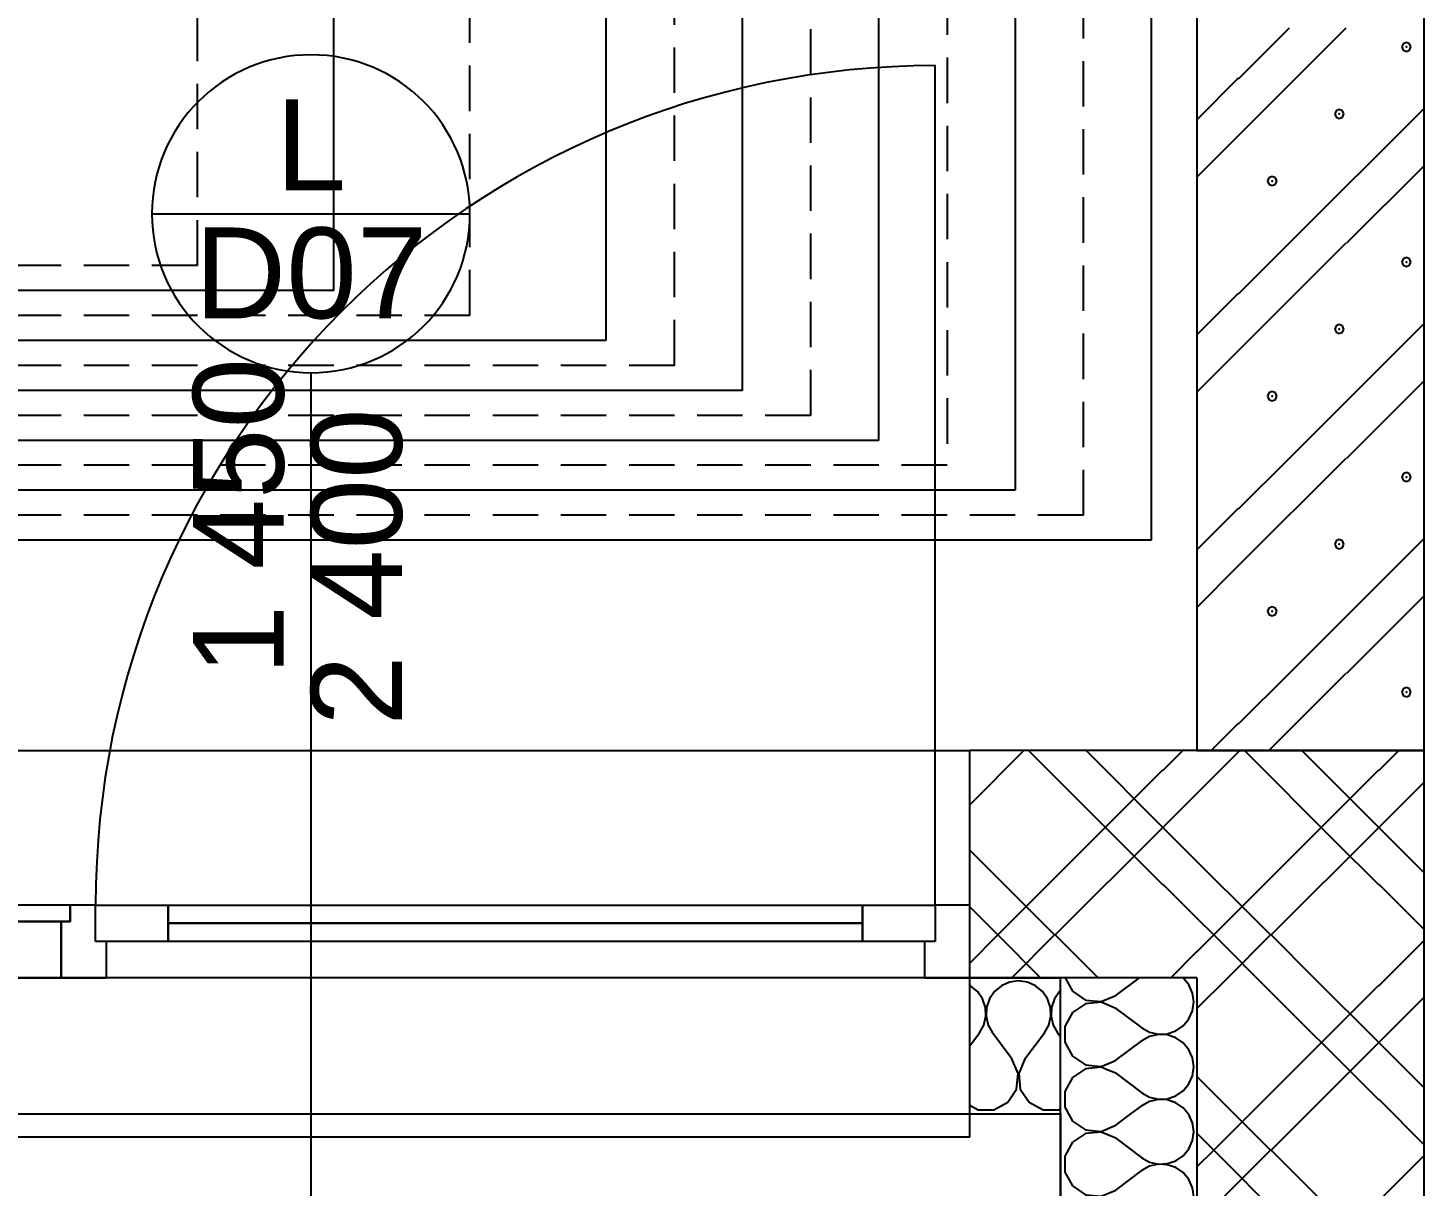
# Model space of a CAD drawing. Header units: millimetres. Extents: x 1046 to 74297, y -4150 to 54562.
# Drawn here: x 21753 to 23290, y 3096 to 4370 of the extents above; entities that cross this region are included whole.
import ezdxf
from ezdxf.enums import TextEntityAlignment as Align

# ---------------------------------------------------------------- set-up
doc = ezdxf.new("R2010")
doc.units = ezdxf.units.MM
doc.linetypes.add('DASH', pattern=[75, 50, -25])
for name, color, linetype in [('1__NP___ROZDE_OVA_E', 7, 'Continuous'), ('Konstrukce – Dělicí čáry vrstev', 252, 'Continuous'), ('Konštrukcie - vodorovné nosné', 252, 'Continuous'), ('Konštrukcie - zvislé nosné', 252, 'Continuous'), ('ODVODN__POTRUBIE___PODL__VYK_', 7, 'Continuous'), ('Otvory – Dveře', 252, 'Continuous'), ('Otvory – Značky dveří', 252, 'Continuous'), ('PR_VODN__POTRUBIE___PODL__VYK_', 7, 'Continuous'), ('Výplně – Řezové', 252, 'Continuous')]:
    doc.layers.add(name, color=color, linetype=linetype)
doc.styles.add('GENEROVANÝ_STYL_1', font='arial.ttf')

# ---------------------------------------------------------------- blocks, each defined once
blk = doc.blocks.new('Deska_26_1', base_point=(43748, 187047))
at = {"layer": 'Konštrukcie - vodorovné nosné', "flags": 128}
blk.add_lwpolyline([(43748, 187047), (43748, 566047), (561248, 566047), (561248, 1028547), (831248, 1028547), (831248, 137047), (623748, 137047), (623748, 187047), (507824, 187047)], close=True, dxfattribs=at)
blk = doc.blocks.new('*X165')
at = {"layer": 'Výplně – Řezové'}
for p, q in [((623990, 187047), (624391, 186298)), ((626784, 186071), (628084, 187047)), ((630488, 187032), (630467, 187047)), ((630803, 186653), (630488, 187032)), ((624391, 186298), (625116, 185817)), ((625982, 185735), (626784, 186071)), ((630819, 186617), (630803, 186653)), ((625116, 185612), (624391, 185130)), ((625116, 185817), (625982, 185735)), ((625982, 185694), (625116, 185612)), ((626784, 185357), (625982, 185694)), ((626784, 185357), (628212, 184286)), ((624391, 185130), (623980, 184363)), ((623980, 184363), (623980, 183494)), ((628212, 184286), (628389, 184188)), ((623980, 183494), (624391, 182727)), ((624391, 182727), (625116, 182245)), ((625116, 182245), (625982, 182163)), ((625982, 182122), (625116, 182040)), ((625982, 182163), (626641, 182440)), ((626223, 182021), (625982, 182122)), ((624391, 181559), (623980, 180792)), ((625116, 182040), (624391, 181559)), ((623980, 180792), (623980, 179922)), ((623980, 179922), (624030, 179829))]:
    blk.add_line(p, q, dxfattribs=at)
blk = doc.blocks.new('*X166')
at = {"layer": 'Výplně – Řezové'}
for p, q in [((631248, 197192), (633603, 199547)), ((633859, 199547), (638804, 194603)), ((637022, 199547), (640385, 196184)), ((641250, 198444), (642353, 199547)), ((632169, 189400), (641250, 198481)), ((631248, 193446), (634447, 190246)), ((631248, 190321), (632169, 189400)), ((631248, 188479), (632169, 189400)), ((632169, 189400), (632885, 188684))]:
    blk.add_line(p, q, dxfattribs=at)
blk = doc.blocks.new('*X169')
at = {"layer": 'Výplně – Řezové'}
for p, q in [((631002, 186202), (630819, 186617)), ((631070, 185714), (631002, 186202)), ((630803, 184775), (631002, 185226)), ((631002, 185226), (631070, 185714)), ((630082, 184117), (630488, 184396)), ((630488, 184396), (630803, 184775)), ((628644, 183810), (628212, 183571)), ((628389, 184188), (628644, 184047)), ((628644, 184047), (629123, 183936)), ((629123, 183921), (628644, 183810)), ((629123, 183936), (629616, 183960)), ((629616, 183897), (629123, 183921)), ((629616, 183960), (630082, 184117)), ((630082, 183740), (629616, 183897)), ((630488, 183461), (630082, 183740)), ((626784, 182500), (628212, 183571)), ((630803, 183082), (630488, 183461)), ((631002, 182631), (630803, 183082)), ((626641, 182440), (626784, 182500)), ((631070, 182143), (631002, 182631)), ((631002, 181655), (631070, 182143)), ((626784, 181786), (626223, 182021)), ((626784, 181786), (628212, 180714)), ((630803, 181204), (631002, 181655)), ((628212, 180714), (628644, 180476)), ((629616, 180388), (630082, 180546)), ((630082, 180546), (630488, 180825)), ((630488, 180825), (630803, 181204)), ((624030, 179829), (624182, 179547)), ((627608, 179547), (628212, 180000)), ((628644, 180238), (628212, 180000)), ((628644, 180476), (629123, 180364)), ((629123, 180350), (628644, 180238)), ((629123, 180364), (629616, 180388)), ((629616, 180326), (629123, 180350)), ((630082, 180169), (629616, 180326)), ((630488, 179890), (630082, 180169)), ((630772, 179547), (630488, 179890))]:
    blk.add_line(p, q, dxfattribs=at)
blk = doc.blocks.new('*X170')
at = {"layer": 'Výplně – Řezové'}
for p, q in [((624182, 179547), (624391, 179156)), ((624391, 179156), (625116, 178674)), ((626784, 178929), (627608, 179547)), ((630803, 179510), (630772, 179547)), ((631002, 179059), (630803, 179510)), ((631070, 178571), (631002, 179059)), ((625116, 178469), (624391, 177987)), ((625116, 178674), (625982, 178592)), ((625982, 178551), (625116, 178469)), ((625982, 178592), (626784, 178929)), ((626784, 178214), (625982, 178551)), ((631002, 178083), (631070, 178571)), ((624391, 177987), (623980, 177221)), ((626784, 178214), (628212, 177143)), ((630488, 177253), (630803, 177633)), ((630803, 177633), (631002, 178083)), ((623980, 177221), (623980, 176351)), ((628212, 177143), (628644, 176904)), ((628644, 176904), (629123, 176793)), ((629123, 176778), (628644, 176667)), ((629123, 176793), (629616, 176817)), ((629616, 176755), (629123, 176778)), ((629616, 176817), (630082, 176974)), ((630082, 176597), (629616, 176755)), ((630082, 176974), (630488, 177253)), ((623980, 176351), (624391, 175584)), ((626784, 175357), (628212, 176429)), ((628644, 176667), (628212, 176429)), ((630488, 176318), (630082, 176597)), ((630803, 175939), (630488, 176318)), ((631002, 175488), (630803, 175939)), ((624391, 175584), (625116, 175103)), ((625982, 175020), (626784, 175357)), ((631070, 175000), (631002, 175488)), ((624391, 174416), (623980, 173649)), ((625116, 174897), (624391, 174416)), ((625116, 175103), (625982, 175020)), ((625982, 174980), (625116, 174897)), ((626784, 174643), (625982, 174980)), ((626784, 174643), (628212, 173571)), ((630803, 174061), (631002, 174512)), ((631002, 174512), (631070, 175000)), ((623980, 173649), (623980, 172779)), ((630082, 173403), (630488, 173682)), ((630488, 173682), (630803, 174061)), ((626784, 171786), (628212, 172857)), ((628212, 173571), (628644, 173333)), ((628644, 173096), (628212, 172857)), ((628644, 173333), (629123, 173222)), ((629123, 173207), (628644, 173096)), ((629123, 173222), (629616, 173245)), ((629616, 173183), (629123, 173207)), ((629616, 173245), (630082, 173403)), ((630082, 173026), (629616, 173183)), ((630488, 172747), (630082, 173026)), ((623980, 172779), (624391, 172013)), ((630803, 172367), (630488, 172747)), ((631002, 171917), (630803, 172367)), ((624391, 172013), (625116, 171531)), ((625116, 171326), (624391, 170844)), ((625116, 171531), (625982, 171449)), ((625982, 171408), (625116, 171326)), ((625982, 171449), (626784, 171786)), ((626784, 171071), (625982, 171408)), ((631070, 171429), (631002, 171917)), ((631002, 170941), (631070, 171429)), ((624391, 170844), (623980, 170078)), ((626784, 171071), (628212, 170000)), ((630803, 170490), (631002, 170941)), ((623980, 170078), (623980, 169208)), ((628212, 170000), (628644, 169762)), ((629616, 169674), (630082, 169831)), ((630082, 169831), (630488, 170110)), ((630488, 170110), (630803, 170490)), ((623980, 169208), (624391, 168441)), ((626784, 168214), (628212, 169286)), ((628644, 169524), (628212, 169286)), ((628644, 169762), (629123, 169650)), ((629123, 169636), (628644, 169524)), ((629123, 169650), (629616, 169674)), ((629616, 169612), (629123, 169636)), ((630082, 169454), (629616, 169612)), ((630488, 169175), (630082, 169454)), ((630803, 168796), (630488, 169175)), ((624391, 168441), (625116, 167960)), ((631002, 168345), (630803, 168796)), ((631070, 167857), (631002, 168345)), ((625116, 167755), (624391, 167273)), ((625116, 167960), (625982, 167878)), ((625982, 167837), (625116, 167755)), ((625982, 167878), (626784, 168214)), ((626784, 167500), (625982, 167837)), ((626784, 167500), (628212, 166429)), ((631002, 167369), (631070, 167857)), ((624391, 167273), (623980, 166506)), ((630488, 166539), (630803, 166918)), ((630803, 166918), (631002, 167369)), ((623980, 166506), (623980, 165637)), ((628212, 166429), (628644, 166190)), ((628644, 165953), (628212, 165714)), ((628644, 166190), (629123, 166079)), ((629123, 166064), (628644, 165953)), ((629123, 166079), (629616, 166103)), ((629616, 166040), (629123, 166064)), ((629616, 166103), (630082, 166260)), ((630082, 165883), (629616, 166040)), ((630082, 166260), (630488, 166539)), ((623980, 165637), (624391, 164870)), ((626784, 164643), (628212, 165714)), ((630488, 165604), (630082, 165883)), ((630803, 165225), (630488, 165604)), ((631002, 164774), (630803, 165225)), ((624391, 164870), (625116, 164388)), ((625982, 164306), (626784, 164643)), ((631070, 164286), (631002, 164774)), ((624391, 163702), (623980, 162935)), ((625116, 164183), (624391, 163702)), ((625116, 164388), (625982, 164306)), ((625982, 164265), (625116, 164183)), ((626784, 163929), (625982, 164265)), ((626784, 163929), (628212, 162857)), ((630803, 163347), (631002, 163798)), ((631002, 163798), (631070, 164286)), ((623980, 162935), (623980, 162065)), ((630082, 162689), (630488, 162968)), ((630488, 162968), (630803, 163347)), ((626784, 161071), (628212, 162143)), ((628212, 162857), (628644, 162619)), ((628644, 162381), (628212, 162143)), ((628644, 162619), (629123, 162507)), ((629123, 162493), (628644, 162381)), ((629123, 162507), (629616, 162531)), ((629616, 162469), (629123, 162493)), ((629616, 162531), (630082, 162689)), ((630082, 162311), (629616, 162469)), ((630488, 162032), (630082, 162311)), ((623980, 162065), (624391, 161298)), ((630803, 161653), (630488, 162032)), ((631002, 161202), (630803, 161653)), ((624391, 161298), (625116, 160817)), ((625116, 160612), (624391, 160130)), ((625116, 160817), (625982, 160735)), ((625982, 160694), (625116, 160612)), ((625982, 160735), (626784, 161071)), ((626784, 160357), (625982, 160694)), ((631070, 160714), (631002, 161202)), ((631002, 160226), (631070, 160714)), ((624391, 160130), (623980, 159363)), ((626784, 160357), (628212, 159286)), ((630803, 159775), (631002, 160226)), ((623980, 159363), (623980, 158494)), ((628212, 159286), (628644, 159047)), ((628644, 159047), (629123, 158936)), ((629616, 158960), (630082, 159117)), ((630082, 159117), (630488, 159396)), ((630488, 159396), (630803, 159775)), ((623980, 158494), (624391, 157727)), ((626784, 157500), (628212, 158571)), ((628644, 158810), (628212, 158571)), ((629123, 158921), (628644, 158810)), ((629123, 158936), (629616, 158960)), ((629616, 158897), (629123, 158921)), ((630082, 158740), (629616, 158897)), ((630488, 158461), (630082, 158740)), ((630803, 158082), (630488, 158461)), ((624391, 157727), (625116, 157245)), ((625982, 157163), (626784, 157500)), ((631002, 157631), (630803, 158082)), ((631070, 157143), (631002, 157631)), ((625116, 157040), (624391, 156559)), ((625116, 157245), (625982, 157163)), ((625982, 157122), (625116, 157040)), ((626784, 156786), (625982, 157122)), ((626784, 156786), (628212, 155714)), ((631002, 156655), (631070, 157143)), ((624391, 156559), (623980, 155792)), ((630488, 155825), (630803, 156204)), ((630803, 156204), (631002, 156655)), ((623980, 155792), (623980, 154922)), ((628212, 155714), (628644, 155476)), ((628644, 155238), (628212, 155000)), ((628644, 155476), (629123, 155364)), ((629123, 155350), (628644, 155238)), ((629123, 155364), (629616, 155388)), ((629616, 155326), (629123, 155350)), ((629616, 155388), (630082, 155546)), ((630082, 155169), (629616, 155326)), ((630082, 155546), (630488, 155825)), ((623980, 154922), (624391, 154156)), ((626784, 153929), (628212, 155000)), ((630488, 154890), (630082, 155169)), ((630803, 154510), (630488, 154890)), ((631002, 154059), (630803, 154510)), ((624391, 154156), (625116, 153674)), ((625116, 153674), (625982, 153592)), ((625982, 153592), (626784, 153929)), ((631070, 153571), (631002, 154059)), ((624391, 152987), (623980, 152221)), ((625116, 153469), (624391, 152987)), ((625982, 153551), (625116, 153469)), ((626784, 153214), (625982, 153551)), ((626784, 153214), (628212, 152143)), ((630803, 152633), (631002, 153083)), ((631002, 153083), (631070, 153571)), ((623980, 152221), (623980, 151351)), ((628212, 152143), (628644, 151904)), ((630082, 151974), (630488, 152253)), ((630488, 152253), (630803, 152633)), ((623980, 151351), (624391, 150584)), ((626784, 150357), (628212, 151429)), ((628644, 151667), (628212, 151429)), ((628644, 151904), (629123, 151793)), ((629123, 151778), (628644, 151667)), ((629123, 151793), (629616, 151817)), ((629616, 151755), (629123, 151778)), ((629616, 151817), (630082, 151974)), ((630082, 151597), (629616, 151755)), ((630488, 151318), (630082, 151597)), ((624391, 150584), (625116, 150103)), ((630803, 150939), (630488, 151318)), ((631002, 150488), (630803, 150939)), ((625116, 149897), (624391, 149416)), ((625116, 150103), (625982, 150020)), ((625982, 149980), (625116, 149897)), ((625982, 150020), (626784, 150357)), ((626784, 149643), (625982, 149980)), ((631070, 150000), (631002, 150488)), ((631002, 149512), (631070, 150000)), ((624391, 149416), (623980, 148649)), ((626784, 149643), (628212, 148571)), ((630488, 148682), (630803, 149061)), ((630803, 149061), (631002, 149512)), ((623980, 148649), (623980, 147779)), ((628212, 148571), (628644, 148333)), ((628644, 148333), (629123, 148222)), ((629616, 148245), (630082, 148403)), ((630082, 148403), (630488, 148682)), ((623980, 147779), (624391, 147013)), ((626784, 146786), (628212, 147857)), ((628644, 148096), (628212, 147857)), ((629123, 148207), (628644, 148096)), ((629123, 148222), (629616, 148245)), ((629616, 148183), (629123, 148207)), ((630082, 148026), (629616, 148183)), ((630488, 147747), (630082, 148026)), ((630803, 147367), (630488, 147747)), ((624391, 147013), (625116, 146531)), ((625982, 146449), (626784, 146786)), ((631002, 146917), (630803, 147367)), ((631070, 146429), (631002, 146917)), ((625116, 146326), (624391, 145844)), ((625116, 146531), (625982, 146449)), ((625982, 146408), (625116, 146326)), ((626784, 146071), (625982, 146408)), ((626784, 146071), (628212, 145000)), ((631002, 145941), (631070, 146429)), ((624391, 145844), (623980, 145078)), ((630488, 145110), (630803, 145490)), ((630803, 145490), (631002, 145941)), ((623980, 145078), (623980, 144208)), ((628212, 145000), (628644, 144762)), ((628644, 144524), (628212, 144286)), ((628644, 144762), (629123, 144650)), ((629123, 144636), (628644, 144524)), ((629123, 144650), (629616, 144674)), ((629616, 144612), (629123, 144636)), ((629616, 144674), (630082, 144831)), ((630082, 144454), (629616, 144612)), ((630082, 144831), (630488, 145110)), ((630488, 144175), (630082, 144454)), ((623980, 144208), (624391, 143441)), ((626784, 143214), (628212, 144286)), ((630803, 143796), (630488, 144175)), ((631002, 143345), (630803, 143796)), ((624391, 143441), (625116, 142960)), ((625116, 142960), (625982, 142878)), ((625982, 142878), (626784, 143214)), ((631070, 142857), (631002, 143345)), ((624391, 142273), (623980, 141506)), ((625116, 142755), (624391, 142273)), ((625982, 142837), (625116, 142755)), ((626784, 142500), (625982, 142837)), ((626784, 142500), (628212, 141429)), ((630803, 141918), (631002, 142369)), ((631002, 142369), (631070, 142857)), ((623980, 141506), (623980, 140637)), ((628212, 141429), (628644, 141190)), ((630082, 141260), (630488, 141539)), ((630488, 141539), (630803, 141918)), ((623980, 140637), (624391, 139870)), ((626784, 139643), (628212, 140714)), ((628644, 140953), (628212, 140714)), ((628644, 141190), (629123, 141079)), ((629123, 141064), (628644, 140953)), ((629123, 141079), (629616, 141103)), ((629616, 141040), (629123, 141064)), ((629616, 141103), (630082, 141260)), ((630082, 140883), (629616, 141040)), ((630488, 140604), (630082, 140883)), ((630803, 140225), (630488, 140604)), ((624391, 139870), (625116, 139388)), ((631002, 139774), (630803, 140225)), ((625116, 139183), (624391, 138702)), ((625116, 139388), (625982, 139306)), ((625982, 139265), (625116, 139183)), ((625982, 139306), (626784, 139643)), ((626784, 138929), (625982, 139265)), ((631070, 139286), (631002, 139774)), ((631002, 138798), (631070, 139286)), ((624391, 138702), (623980, 137935)), ((626784, 138929), (628212, 137857)), ((630488, 137968), (630803, 138347)), ((630803, 138347), (631002, 138798)), ((623980, 137935), (623980, 137065)), ((628212, 137857), (628644, 137619)), ((628644, 137619), (629123, 137507)), ((629123, 137507), (629616, 137531)), ((629616, 137531), (630082, 137689)), ((630082, 137689), (630488, 137968)), ((623980, 137065), (623990, 137047)), ((628084, 137047), (628212, 137143)), ((628644, 137381), (628212, 137143)), ((629123, 137493), (628644, 137381)), ((629616, 137469), (629123, 137493)), ((630082, 137311), (629616, 137469)), ((630467, 137047), (630082, 137311))]:
    blk.add_line(p, q, dxfattribs=at)
blk = doc.blocks.new('*X172')
at = {"layer": 'Výplně – Řezové'}
for p, q in [((641250, 195319), (643748, 197817)), ((640385, 196184), (641250, 195319)), ((635331, 189400), (641250, 195319)), ((641250, 195319), (643748, 192821)), ((638804, 194603), (641250, 192156)), ((641250, 192194), (643748, 189696)), ((634447, 190246), (635294, 189400)), ((632941, 187047), (635294, 189400)), ((635331, 189400), (637684, 187047)), ((641691, 187047), (643748, 189104)), ((632885, 188684), (634522, 187047))]:
    blk.add_line(p, q, dxfattribs=at)
blk = doc.blocks.new('*X173')
at = {"layer": 'Výplně – Řezové'}
for p, q in [((631248, 185354), (632941, 187047)), ((634522, 187047), (641250, 180319)), ((637684, 187047), (641250, 183481)), ((641250, 186606), (641691, 187047)), ((632169, 177562), (641250, 186644)), ((641250, 183481), (643748, 185979)), ((635331, 177562), (641250, 183481)), ((641250, 183481), (643748, 180983)), ((631248, 181608), (635294, 177562)), ((641250, 180356), (643748, 177858)), ((631248, 178483), (632169, 177562)), ((631248, 176642), (632169, 177562)), ((631248, 173517), (635294, 177562)), ((632169, 177562), (641250, 168481)), ((635331, 177562), (641250, 171644)), ((641250, 174769), (643748, 177267)), ((632169, 165725), (641250, 174806)), ((641250, 171644), (643748, 174142)), ((635331, 165725), (641250, 171644)), ((641250, 171644), (643748, 169146)), ((631248, 169771), (635294, 165725)), ((641250, 168519), (643748, 166021)), ((631248, 166646), (632169, 165725)), ((631248, 164804), (632169, 165725)), ((631248, 161679), (635294, 165725)), ((632169, 165725), (641250, 156644)), ((635331, 165725), (641250, 159806)), ((641250, 162931), (643748, 165429)), ((632169, 153887), (641250, 162969)), ((641250, 159806), (643748, 162304)), ((635331, 153887), (641250, 159806)), ((641250, 159806), (643748, 157308)), ((631248, 157933), (635294, 153887)), ((641250, 156681), (643748, 154183)), ((631248, 154808), (632169, 153887)), ((631248, 152967), (632169, 153887)), ((631248, 149842), (635294, 153887)), ((632169, 153887), (636509, 149547)), ((635331, 153887), (639672, 149547)), ((641250, 151094), (643748, 153592)), ((639666, 149547), (641250, 151131)), ((642828, 149547), (643748, 150467))]:
    blk.add_line(p, q, dxfattribs=at)
blk = doc.blocks.new('Zeď_4_1', base_point=(643748, 199547))
at = {"layer": 'Konstrukce – Dělicí čáry vrstev'}
for q in [(623748, 187047), (631248, 149547)]:
    blk.add_line((631248, 187047), q, dxfattribs=at)
at = {"layer": 'Konštrukcie - zvislé nosné', "flags": 128}
for points in [[(643748, 199547), (631248, 199547)], [(643748, 149547), (643748, 199547)], [(623748, 179547), (623748, 129547)]]:
    blk.add_lwpolyline(points, dxfattribs=at)
at = {"layer": 'Konštrukcie - zvislé nosné'}
for name in ['*X166', '*X172', '*X165', '*X173', '*X169', '*X170']:
    blk.add_blockref(name, (0, 0), dxfattribs=at)
blk = doc.blocks.new('*X303')
at = {"layer": 'Výplně – Řezové'}
for p, q in [((633544, 236525), (636338, 239319)), ((633544, 233400), (639463, 239319)), ((642596, 238450), (642523, 238273)), ((642523, 238273), (642596, 238096)), ((642773, 238523), (642596, 238450)), ((642950, 238450), (642773, 238523)), ((643023, 238273), (642950, 238450)), ((642950, 238096), (643023, 238273)), ((642596, 238096), (642773, 238023)), ((642773, 238023), (642950, 238096)), ((631248, 234267), (633544, 236563)), ((636338, 227481), (643748, 234892)), ((638904, 234758), (638831, 234581)), ((638831, 234581), (638904, 234404)), ((639081, 234831), (638904, 234758)), ((638904, 234404), (639081, 234331)), ((639258, 234758), (639081, 234831)), ((639081, 234331), (639258, 234404)), ((639331, 234581), (639258, 234758)), ((639258, 234404), (639331, 234581)), ((631248, 231104), (633544, 233400)), ((639500, 227481), (643748, 231729)), ((635213, 231066), (635140, 230890)), ((635140, 230890), (635213, 230713)), ((635390, 231140), (635213, 231066)), ((635213, 230713), (635390, 230640)), ((635566, 231066), (635390, 231140)), ((635390, 230640), (635566, 230713)), ((635640, 230890), (635566, 231066)), ((635566, 230713), (635640, 230890)), ((633544, 224688), (636338, 227481)), ((633544, 221563), (639463, 227481)), ((642773, 226685), (642596, 226612)), ((642950, 226612), (642773, 226685)), ((642596, 226612), (642523, 226435)), ((642523, 226435), (642596, 226259)), ((642596, 226259), (642773, 226185)), ((642773, 226185), (642950, 226259)), ((643023, 226435), (642950, 226612)), ((642950, 226259), (643023, 226435)), ((631248, 222429), (633544, 224725)), ((636338, 215644), (643748, 223054)), ((638904, 222921), (638831, 222744)), ((639081, 222994), (638904, 222921)), ((639258, 222921), (639081, 222994)), ((639331, 222744), (639258, 222921)), ((638831, 222744), (638904, 222567)), ((638904, 222567), (639081, 222494)), ((639081, 222494), (639258, 222567)), ((639258, 222567), (639331, 222744)), ((631248, 219267), (633544, 221563)), ((639500, 215644), (643748, 219892)), ((635213, 219229), (635140, 219052)), ((635140, 219052), (635213, 218875)), ((635390, 219302), (635213, 219229)), ((635566, 219229), (635390, 219302)), ((635640, 219052), (635566, 219229)), ((635566, 218875), (635640, 219052)), ((635213, 218875), (635390, 218802)), ((635390, 218802), (635566, 218875)), ((633544, 212850), (636338, 215644)), ((633544, 209725), (639463, 215644)), ((642596, 214775), (642523, 214598)), ((642523, 214598), (642596, 214421)), ((642773, 214848), (642596, 214775)), ((642596, 214421), (642773, 214348)), ((642950, 214775), (642773, 214848)), ((642773, 214348), (642950, 214421)), ((643023, 214598), (642950, 214775)), ((642950, 214421), (643023, 214598)), ((631248, 210592), (633544, 212888)), ((636338, 203806), (643748, 211217)), ((638904, 211083), (638831, 210906)), ((638831, 210906), (638904, 210729)), ((639081, 211156), (638904, 211083)), ((638904, 210729), (639081, 210656)), ((639258, 211083), (639081, 211156)), ((639081, 210656), (639258, 210729)), ((639331, 210906), (639258, 211083)), ((639258, 210729), (639331, 210906)), ((631248, 207429), (633544, 209725)), ((635390, 207465), (635213, 207391)), ((635566, 207391), (635390, 207465)), ((639500, 203806), (643748, 208054)), ((635213, 207391), (635140, 207215)), ((635140, 207215), (635213, 207038)), ((635213, 207038), (635390, 206965)), ((635390, 206965), (635566, 207038)), ((635640, 207215), (635566, 207391)), ((635566, 207038), (635640, 207215)), ((633544, 201013), (636338, 203806)), ((635203, 199547), (639463, 203806)), ((642596, 202937), (642523, 202760)), ((642773, 203010), (642596, 202937)), ((642950, 202937), (642773, 203010)), ((643023, 202760), (642950, 202937)), ((642523, 202760), (642596, 202584)), ((642596, 202584), (642773, 202510)), ((642773, 202510), (642950, 202584)), ((642950, 202584), (643023, 202760)), ((632041, 199547), (633544, 201050))]:
    blk.add_line(p, q, dxfattribs=at)
for p in [(642773, 238273), (639081, 234581), (635390, 230890), (642773, 226435), (639081, 222744), (635390, 219052), (642773, 214598), (639081, 210906), (635390, 207215), (642773, 202760)]:
    blk.add_point(p, dxfattribs=at)
blk = doc.blocks.new('*X252')
at = {"layer": 'Výplně – Řezové'}
for p, q in [((620941, 186800), (620490, 186602)), ((621429, 186868), (620941, 186800)), ((621917, 186800), (621429, 186868)), ((622367, 186602), (621917, 186800)), ((618796, 186602), (618748, 186623)), ((619175, 186287), (618796, 186602)), ((619454, 185881), (619175, 186287)), ((620110, 186287), (619831, 185881)), ((620490, 186602), (620110, 186287)), ((622747, 186287), (622367, 186602)), ((623026, 185881), (622747, 186287)), ((623682, 186287), (623403, 185881)), ((623748, 186342), (623682, 186287)), ((619612, 185414), (619454, 185881)), ((619636, 184922), (619612, 185414)), ((619674, 185414), (619650, 184922)), ((619831, 185881), (619674, 185414)), ((623183, 185414), (623026, 185881)), ((623207, 184922), (623183, 185414)), ((623245, 185414), (623222, 184922)), ((623403, 185881), (623245, 185414)), ((619286, 184011), (619524, 184442)), ((619524, 184442), (619636, 184922)), ((619650, 184922), (619762, 184442)), ((619762, 184442), (620000, 184011)), ((622857, 184011), (623096, 184442)), ((623096, 184442), (623207, 184922)), ((623222, 184922), (623333, 184442)), ((623333, 184442), (623571, 184011)), ((618748, 183294), (619286, 184011)), ((621071, 182583), (620000, 184011)), ((621786, 182583), (622857, 184011)), ((623748, 183776), (623571, 184011)), ((621408, 181781), (621071, 182583)), ((621786, 182583), (621449, 181781)), ((621326, 180915), (621408, 181781)), ((621449, 181781), (621531, 180915)), ((620844, 180190), (621326, 180915)), ((621531, 180915), (622013, 180190)), ((618748, 180026), (619208, 179779)), ((619208, 179779), (620078, 179779)), ((620078, 179779), (620844, 180190)), ((622013, 180190), (622779, 179779)), ((622779, 179779), (623649, 179779)), ((623649, 179779), (623748, 179832))]:
    blk.add_line(p, q, dxfattribs=at)
blk = doc.blocks.new('*X254')
at = {"layer": 'Výplně – Řezové'}
for p, q in [((618748, 196567), (621728, 199547)), ((621984, 199547), (629375, 192156)), ((625147, 199547), (629375, 195319)), ((629375, 198444), (630478, 199547)), ((620294, 189400), (629375, 198481)), ((629375, 195319), (631248, 197192)), ((623456, 189400), (629375, 195319)), ((629375, 195319), (631248, 193446)), ((618748, 194071), (623419, 189400)), ((629375, 192194), (631248, 190321)), ((618748, 190946), (620294, 189400)), ((618748, 187854), (620294, 189400)), ((620294, 189400), (622647, 187047)), ((621066, 187047), (623419, 189400)), ((623456, 189400), (625809, 187047)), ((629816, 187047), (631248, 188479))]:
    blk.add_line(p, q, dxfattribs=at)
blk = doc.blocks.new('Dveře_ boční světlík na straně 2 27')
at = {"layer": 'Otvory – Dveře'}
for p, q in [((34350, 0), (34350, 46200)), ((-36250, 8500), (36250, 8500)), ((-36250, 0), (-36250, 8500)), ((36250, 0), (36250, 8500)), ((-34250, 0), (-36250, 0)), ((-36250, 0), (-36250, -4000)), ((-36250, -4000), (-36250, 0)), ((-36250, -4000), (-36250, 0)), ((-34250, -900), (-34250, 0)), ((-11850, 0), (-13250, 0)), ((-13250, 0), (-13250, -900)), ((-11850, -2000), (-11850, 0)), ((-11850, 0), (-7850, 0)), ((-11850, -2000), (-11850, 0)), ((-7850, 0), (-7850, -2000)), ((30350, -2000), (30350, 0)), ((30350, 0), (34350, 0)), ((36250, 0), (34350, 0)), ((34350, 0), (34350, -2000)), ((34350, 0), (34350, -2000)), ((36250, -4000), (36250, 0)), ((36250, -4000), (36250, 0)), ((36250, -4000), (36250, 0)), ((-33750, -900), (-34250, -900)), ((-33750, -4000), (-33750, -900)), ((-33750, -900), (-13750, -900)), ((-13250, -900), (-13750, -900)), ((-13750, -900), (-13750, -4000)), ((-7850, -1000), (30350, -1000)), ((-11250, -2000), (-11850, -2000)), ((-7850, -2000), (-11850, -2000)), ((33750, -2000), (-11250, -2000)), ((-11250, -4000), (-11250, -2000)), ((34350, -2000), (30350, -2000)), ((34350, -2000), (33750, -2000)), ((33750, -2000), (33750, -4000)), ((-36250, -4000), (-33750, -4000)), ((-34250, -4000), (-36250, -4000)), ((-34250, -4000), (-36250, -4000)), ((-34250, -11500), (-34250, -4000)), ((-34250, -11500), (-34250, -4000)), ((-13750, -4000), (-33750, -4000)), ((-13750, -4000), (-11250, -4000)), ((33750, -4000), (36250, -4000)), ((36250, -11500), (36250, -4000)), ((36250, -11500), (36250, -4000)), ((-34250, -11500), (36250, -11500)), ((-34250, -11500), (-34250, -12750)), ((36250, -12750), (36250, -11500)), ((-34250, -12750), (36250, -12750))]:
    blk.add_line(p, q, dxfattribs=at)
at = {"layer": 'Otvory – Dveře', "flags": 128}
for points in [[(-13250, 0), (-34250, 0), (-34250, -900), (-13250, -900)], [(-7850, 0), (30350, 0), (30350, -1000), (-7850, -1000)], [(-13750, -900), (-33750, -900), (-33750, -4000), (-13750, -4000)], [(-7850, -1000), (30350, -1000), (30350, -2000), (-7850, -2000)]]:
    blk.add_lwpolyline(points, close=True, dxfattribs=at)
at = {"layer": 'Otvory – Dveře'}
blk.add_arc((34350, 0), 46200, 90, 180, dxfattribs=at)
blk = doc.blocks.new('Značka dveří CZ 27_5')
at = {"layer": 'Otvory – Značky dveří'}
for p, q in [((-8750, 29544), (8750, 29544)), ((0, 20794), (0, -31250))]:
    blk.add_line(p, q, dxfattribs=at)
at = {"layer": 'Otvory – Značky dveří', "flags": 128}
blk.add_lwpolyline([(8750, 29544, 1), (-8750, 29544, 1)], format="xyb", close=True, dxfattribs=at)
at = {"layer": 'Otvory – Značky dveří', "style": 'GENEROVANÝ_STYL_1'}
blk.add_attdef('AC_WIDO_A_SIZE', text='', height=5000, rotation=90, dxfattribs=at).set_placement((0, 4131), align=Align.BOTTOM_LEFT)
blk.add_attdef('AC_WIDO_B_SIZE', text='', height=5000, rotation=90, dxfattribs=at).set_placement((0, 1357), align=Align.TOP_LEFT)
for tag, p in [('DUMMY_78', (0, 33330)), ('AC_WIDO_ID', (0, 26288))]:
    blk.add_attdef(tag, text='', height=5000, dxfattribs=at).set_placement(p, align=Align.MIDDLE_CENTER)
blk = doc.blocks.new('A$Ca9295a0e')
at = {"layer": 'Konstrukce – Dělicí čáry vrstev'}
for p in [(12325, 2013.5), (12575, 2013.5)]:
    blk.add_line(p, (12425, 2013.5), dxfattribs=at)
at = {"layer": 'Konštrukcie - zvislé nosné'}
for p, q in [((12325, 2093.5), (12325, 2263.5)), ((12325, 2013.5), (12325, 2093.5)), ((12325, 1863.5), (12325, 2013.5))]:
    blk.add_line(p, q, dxfattribs=at)
at = {"layer": 'Konštrukcie - zvislé nosné', "flags": 128}
for points in [[(12575, 5910.9), (12575, 2263.5)], [(12825, 2263.5), (12825, 5910.9)], [(12575, 2263.5), (12325, 2263.5)], [(12575, 2263.5), (12825, 2263.5)], [(12325, 1863.5), (12425, 1863.5)]]:
    blk.add_lwpolyline(points, dxfattribs=at)
at = {"layer": 'Konštrukcie - vodorovné nosné', "xscale": 0.02, "yscale": 0.02, "zscale": 0.02}
blk.add_blockref('Deska_26_1', (825, 2013.5), dxfattribs=at)
at = {"layer": 'Konštrukcie - zvislé nosné', "xscale": 0.02, "yscale": 0.02, "zscale": 0.02}
for name, p in [('*X303', (-50, -1727.4)), ('*X254', (-50, -1727.4)), ('Zeď_4_1', (12825, 2263.5)), ('*X252', (-50, -1727.4))]:
    blk.add_blockref(name, p, dxfattribs=at)
at = {"layer": 'Otvory – Dveře', "xscale": 0.02, "yscale": 0.02, "zscale": 999.9999999999999}
blk.add_blockref('Dveře_ boční světlík na straně 2 27', (11600, 2093.5), dxfattribs=at)
at = {"layer": 'Otvory – Značky dveří'}
ref = blk.add_blockref('Značka dveří CZ 27_5', (11600, 2263.5), dxfattribs=dict(at, xscale=0.02, yscale=0.02, zscale=0.02))
ref.add_attrib('AC_WIDO_ID', 'D07', dxfattribs={"height": 100, "style": 'GENEROVANÝ_STYL_1'}).set_placement((11600, 2789.3), align=Align.MIDDLE_CENTER)
ref.add_attrib('AC_WIDO_A_SIZE', '1\xa0450', dxfattribs={"height": 100, "rotation": 90, "style": 'GENEROVANÝ_STYL_1'}).set_placement((11600, 2346.2), align=Align.BOTTOM_LEFT)
ref.add_attrib('AC_WIDO_B_SIZE', '2\xa0400', dxfattribs={"height": 100, "rotation": 90, "style": 'GENEROVANÝ_STYL_1'}).set_placement((11600, 2290.7), align=Align.TOP_LEFT)
ref.add_attrib('DUMMY_79', 'L', dxfattribs={"height": 100, "style": 'GENEROVANÝ_STYL_1'}).set_placement((11600, 2930.2), align=Align.MIDDLE_CENTER)
blk = doc.blocks.new('A$Cacebdfa7')
blk.add_blockref('A$Ca9295a0e', (2747.1, 1041.4))
at = {"layer": '1__NP___ROZDE_OVA_E', "color": 92}
for p, q in [((15322.1, 3304.9), (15322.1, 3304.9)), ((15452.1, 3304.9), (15452.1, 3304.9))]:
    blk.add_line(p, q, dxfattribs=at)
at = {"layer": 'ODVODN__POTRUBIE___PODL__VYK_', "color": 172, "linetype": 'DASH'}
for p, q in [((14222.1, 3838.9), (14222.1, 9494.6)), ((14522.1, 3783.9), (14522.1, 9494.6)), ((14747.1, 3728.9), (14747.1, 8073)), ((14897.1, 3673.9), (14897.1, 7840)), ((15047.1, 7592.7), (15047.1, 3618.9)), ((15197.1, 3563.9), (15197.1, 5880.1)), ((14222.1, 3838.9), (12387.1, 3838.9)), ((14522.1, 3783.9), (12387.1, 3783.9)), ((14747.1, 3728.9), (12387.1, 3728.9)), ((14897.1, 3673.9), (12387.1, 3673.9)), ((15047.1, 3618.9), (12387.1, 3618.9)), ((15197.1, 3563.9), (12387.1, 3563.9))]:
    blk.add_line(p, q, dxfattribs=at)
for points in [[(14747.1, 4085.9), (14747.1, 4085.9), (14747.1, 4085.9), (14747.1, 4085.9), (14747.1, 4085.9), (14747.1, 4085.9)], [(14522.1, 4030.9), (14522.1, 4030.9), (14522.1, 4030.9), (14522.1, 4030.9), (14522.1, 4030.9), (14522.1, 4030.9)], [(14222.1, 3975.9), (14222.1, 3975.9), (14222.1, 3975.9), (14222.1, 3975.9), (14222.1, 3975.9), (14222.1, 3975.9)]]:
    blk.add_lwpolyline(points, dxfattribs=at)
at = {"layer": 'PR_VODN__POTRUBIE___PODL__VYK_', "color": 12}
for p, q in [((14372.1, 3811.4), (14372.1, 9494.6)), ((14672.1, 3756.4), (14672.1, 9494.6)), ((14822.1, 3701.4), (14822.1, 7998)), ((14972.1, 3646.4), (14972.1, 7765)), ((15122.1, 7442.7), (15122.1, 3591.4)), ((15272.1, 3536.4), (15272.1, 5880.1)), ((14372.1, 3811.4), (12413.1, 3811.4)), ((14672.1, 3756.4), (12413.1, 3756.4)), ((14822.1, 3701.4), (12413.1, 3701.4)), ((14972.1, 3646.4), (12413.1, 3646.4)), ((15122.1, 3591.4), (12413.1, 3591.4)), ((15272.1, 3536.4), (12413.1, 3536.4))]:
    blk.add_line(p, q, dxfattribs=at)
for points in [[(14672.1, 4058.4), (14672.1, 4058.4), (14672.1, 4058.4), (14672.1, 4058.4), (14672.1, 4058.4), (14672.1, 4058.4)], [(14372.1, 4003.4), (14372.1, 4003.4), (14372.1, 4003.4), (14372.1, 4003.4), (14372.1, 4003.4), (14372.1, 4003.4)]]:
    blk.add_lwpolyline(points, dxfattribs=at)

msp = doc.modelspace()

# ---------------------------------------------------------------- block references
msp.add_blockref('A$Cacebdfa7', (7717.6, 270))

doc.saveas('drawing.dxf')
